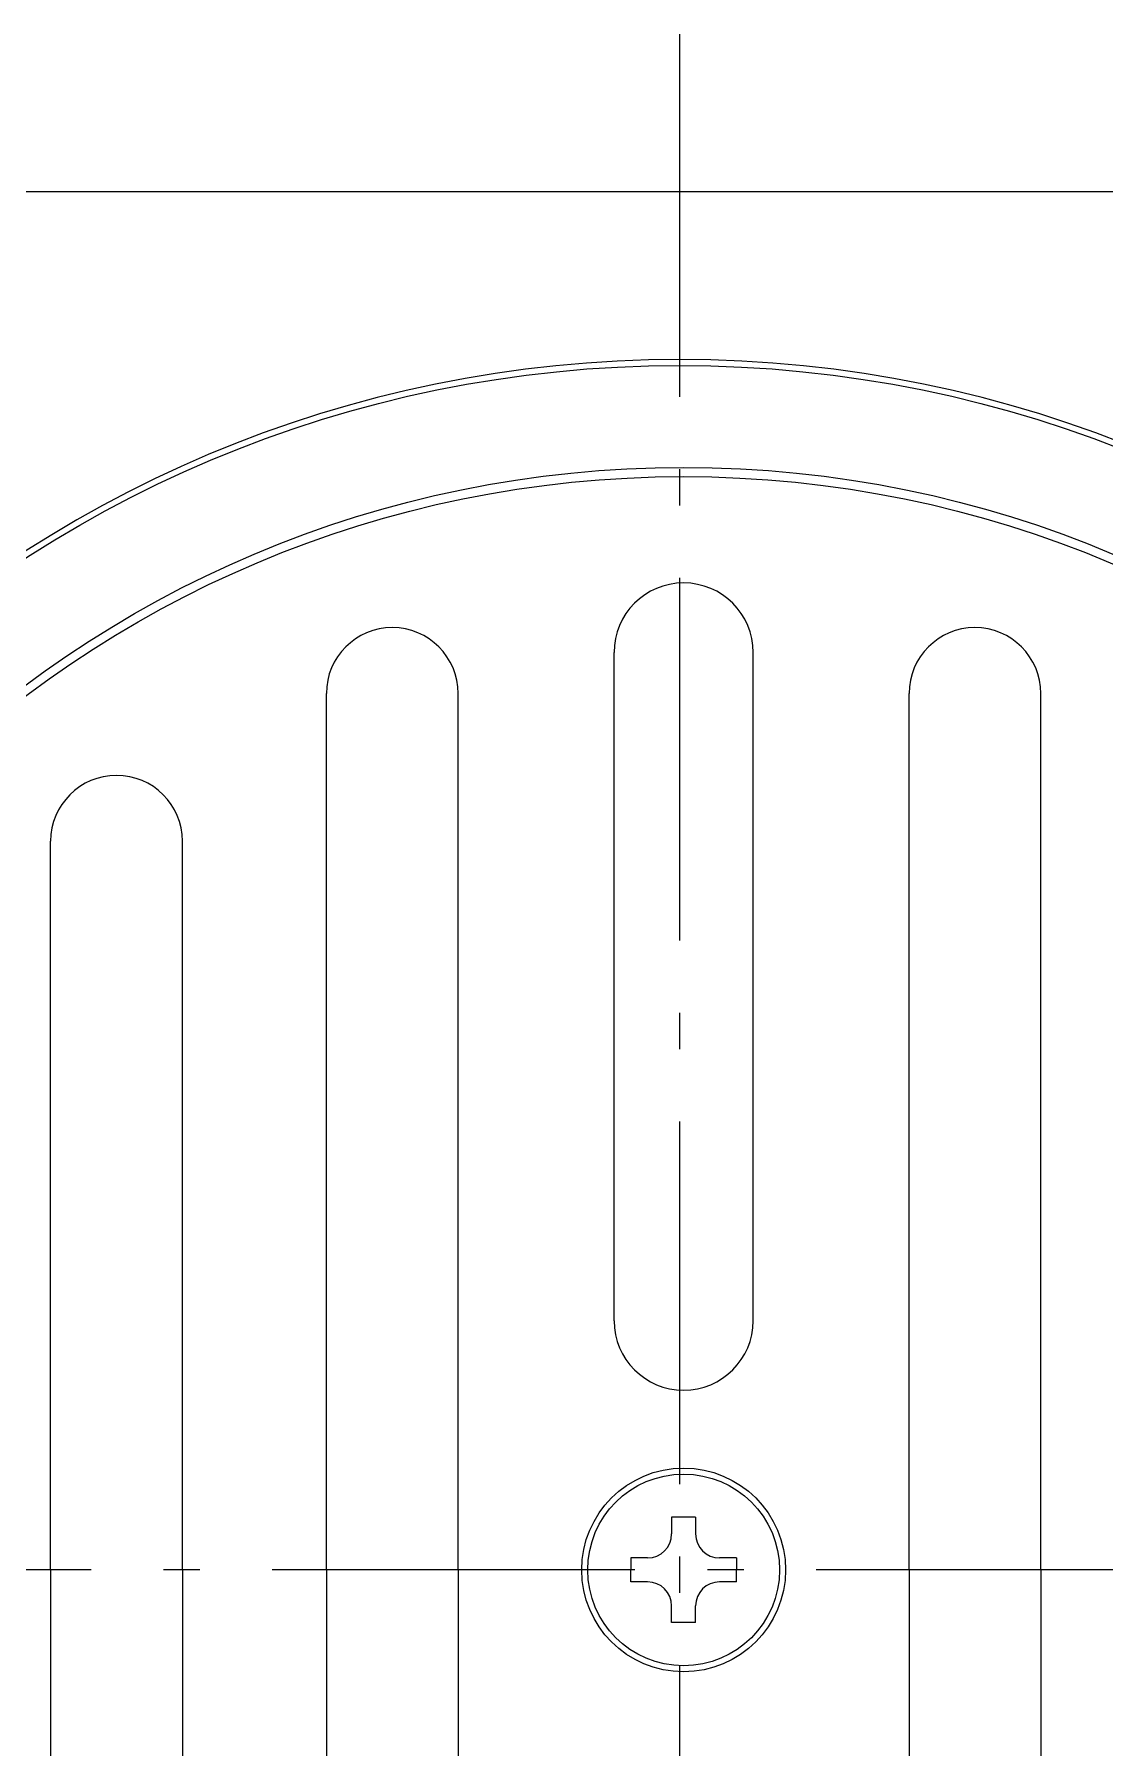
# Model space of a CAD drawing. Header units: millimetres. Extents: x 7371 to 278338, y -43753 to 35464.
# Drawn here: x 20325.2 to 20369.8, y 27915.5 to 27987 of the extents above; entities that cross this region are included whole.
import ezdxf

# ---------------------------------------------------------------- set-up
doc = ezdxf.new("R2010")
doc.units = ezdxf.units.MM
doc.header["$MEASUREMENT"] = 0
for name, pattern in [('AI-Linetype-1', [2.25, 1.5, -0.3, 0.15, -0.3]), ('AI-Linetype-2', [2.25, 1.5, -0.3, 0.15, -0.3]), ('CENTER', [50.8, 31.75, -6.35, 6.35, -6.35])]:
    doc.linetypes.add(name, pattern=pattern)
for name, color, linetype, lineweight in [('BENDA', 7, 'Continuous', 30), ('BIDANG', 7, 'Continuous', 13), ('CENTER', 9, 'CENTER', 0), ('DINDING', 1, 'Continuous', 20)]:
    doc.layers.add(name, color=color, linetype=linetype, lineweight=lineweight)

# ---------------------------------------------------------------- blocks, each defined once
blk = doc.blocks.new('block 6')
at = {"layer": 'BIDANG', "color": 7, "lineweight": 9}
blk.add_open_spline([(37.4041, 28.0655), (37.4041, 30.5854), (35.3611, 32.6283), (32.8412, 32.6283), (30.3211, 32.6283), (28.2782, 30.5854), (28.2782, 28.0655), (28.2782, 25.5454), (30.3211, 23.5024), (32.8412, 23.5024), (35.3611, 23.5024), (37.4041, 25.5454), (37.4041, 28.0655), (37.4041, 28.0655), (37.4041, 28.0655), (37.4041, 28.0655)], degree=3, knots=[0, 0, 0, 0, 1, 1, 1, 2, 2, 2, 3, 3, 3, 4, 4, 4, 5, 5, 5, 5], dxfattribs=at)
blk = doc.blocks.new('block 7')
at = {"layer": 'BIDANG', "color": 7, "lineweight": 9}
blk.add_open_spline([(37.3659, 28.0655), (37.3659, 30.569), (35.3363, 32.5985), (32.8328, 32.5985), (30.3292, 32.5985), (28.2996, 30.569), (28.2996, 28.0655), (28.2996, 25.5619), (30.3292, 23.5324), (32.8328, 23.5324), (35.3363, 23.5324), (37.3659, 25.5619), (37.3659, 28.0655), (37.3659, 28.0655), (37.3659, 28.0655), (37.3659, 28.0655)], degree=3, knots=[0, 0, 0, 0, 1, 1, 1, 2, 2, 2, 3, 3, 3, 4, 4, 4, 5, 5, 5, 5], dxfattribs=at)
blk = doc.blocks.new('block 8')
at = {"layer": 'BIDANG', "color": 7, "lineweight": 9}
blk.add_open_spline([(33.2379, 28.0655), (33.2379, 28.2846), (33.0603, 28.4622), (32.8412, 28.4622), (32.622, 28.4622), (32.4444, 28.2846), (32.4444, 28.0655), (32.4444, 27.8464), (32.622, 27.6686), (32.8412, 27.6686), (33.0603, 27.6686), (33.2379, 27.8464), (33.2379, 28.0655), (33.2379, 28.0655), (33.2379, 28.0655), (33.2379, 28.0655)], degree=3, knots=[0, 0, 0, 0, 1, 1, 1, 2, 2, 2, 3, 3, 3, 4, 4, 4, 5, 5, 5, 5], dxfattribs=at)
blk = doc.blocks.new('block 9')
at = {"layer": 'BIDANG', "color": 7, "lineweight": 9}
blk.add_lwpolyline([(33.0593, 28.1151), (32.9899, 28.1151)], dxfattribs=at)
blk = doc.blocks.new('block 10')
at = {"layer": 'BIDANG', "color": 7, "lineweight": 9}
blk.add_lwpolyline([(33.0593, 28.0159), (32.9899, 28.0159)], dxfattribs=at)
blk = doc.blocks.new('block 11')
at = {"layer": 'BIDANG', "color": 7, "lineweight": 9}
blk.add_lwpolyline([(32.8907, 27.8472), (32.8907, 27.9166)], dxfattribs=at)
blk = doc.blocks.new('block 12')
at = {"layer": 'BIDANG', "color": 7, "lineweight": 9}
blk.add_lwpolyline([(32.7916, 27.8472), (32.7916, 27.9166)], dxfattribs=at)
blk = doc.blocks.new('block 13')
at = {"layer": 'BIDANG', "color": 7, "lineweight": 9}
blk.add_lwpolyline([(32.8907, 27.8472), (32.8412, 27.8472)], dxfattribs=at)
blk = doc.blocks.new('block 14')
at = {"layer": 'BIDANG', "color": 7, "lineweight": 9}
blk.add_lwpolyline([(32.7916, 27.8472), (32.8412, 27.8472)], dxfattribs=at)
blk = doc.blocks.new('block 15')
at = {"layer": 'BIDANG', "color": 7, "lineweight": 9}
blk.add_open_spline([(32.7916, 27.9166), (32.7916, 27.9714), (32.7472, 28.0159), (32.6924, 28.0159)], degree=3, dxfattribs=at)
blk = doc.blocks.new('block 16')
at = {"layer": 'BIDANG', "color": 7, "lineweight": 9}
blk.add_open_spline([(32.6924, 28.1151), (32.7472, 28.1151), (32.7916, 28.1593), (32.7916, 28.2143)], degree=3, dxfattribs=at)
blk = doc.blocks.new('block 17')
at = {"layer": 'BIDANG', "color": 7, "lineweight": 9}
blk.add_lwpolyline([(32.623, 28.0159), (32.623, 28.1151)], dxfattribs=at)
blk = doc.blocks.new('block 18')
at = {"layer": 'BIDANG', "color": 7, "lineweight": 9}
blk.add_lwpolyline([(32.623, 28.0159), (32.6924, 28.0159)], dxfattribs=at)
blk = doc.blocks.new('block 19')
at = {"layer": 'BIDANG', "color": 7, "lineweight": 9}
blk.add_lwpolyline([(32.623, 28.1151), (32.6924, 28.1151)], dxfattribs=at)
blk = doc.blocks.new('block 20')
at = {"layer": 'BIDANG', "color": 7, "lineweight": 9}
blk.add_lwpolyline([(32.8907, 28.2143), (32.8907, 28.2837)], dxfattribs=at)
blk = doc.blocks.new('block 21')
at = {"layer": 'BIDANG', "color": 7, "lineweight": 9}
blk.add_lwpolyline([(32.8907, 28.2837), (32.8412, 28.2837)], dxfattribs=at)
blk = doc.blocks.new('block 22')
at = {"layer": 'BIDANG', "color": 7, "lineweight": 9}
blk.add_open_spline([(32.8907, 28.2143), (32.8907, 28.1593), (32.9351, 28.1151), (32.9899, 28.1151)], degree=3, dxfattribs=at)
blk = doc.blocks.new('block 23')
at = {"layer": 'BIDANG', "color": 7, "lineweight": 9}
blk.add_open_spline([(32.9899, 28.0159), (32.9351, 28.0159), (32.8907, 27.9714), (32.8907, 27.9166)], degree=3, dxfattribs=at)
blk = doc.blocks.new('block 24')
at = {"layer": 'BIDANG', "color": 7, "lineweight": 9}
blk.add_lwpolyline([(32.7916, 28.2837), (32.8412, 28.2837)], dxfattribs=at)
blk = doc.blocks.new('block 25')
at = {"layer": 'BIDANG', "color": 7, "lineweight": 9}
blk.add_lwpolyline([(32.7916, 28.2143), (32.7916, 28.2837)], dxfattribs=at)
blk = doc.blocks.new('block 26')
at = {"layer": 'BIDANG', "color": 7, "lineweight": 9}
blk.add_lwpolyline([(33.0593, 28.0159), (33.0593, 28.1151)], dxfattribs=at)
blk = doc.blocks.new('block 269')
at = {"layer": 'CENTER', "color": 7, "linetype": 'AI-Linetype-1', "lineweight": 9}
blk.add_lwpolyline([(39.1966, 28.082), (26.4859, 28.082)], dxfattribs=at)
blk = doc.blocks.new('block 270')
at = {"layer": 'CENTER', "color": 7, "linetype": 'AI-Linetype-2', "lineweight": 9}
blk.add_lwpolyline([(32.8412, 21.517), (32.8412, 34.647)], dxfattribs=at)
blk = doc.blocks.new('block 274')
at = {"layer": 'BENDA', "color": 7, "lineweight": 18}
blk.add_lwpolyline([(32.8412, 30.6841), (35.8569, 30.6841)], dxfattribs=at)
blk = doc.blocks.new('block 275')
at = {"layer": 'BENDA', "color": 7, "lineweight": 18}
blk.add_lwpolyline([(32.8412, 30.1386), (35.8569, 30.1386)], dxfattribs=at)
blk = doc.blocks.new('block 276')
at = {"layer": 'BENDA', "color": 7, "lineweight": 18}
blk.add_lwpolyline([(32.8412, 29.5434), (36.4681, 29.5434)], dxfattribs=at)
blk = doc.blocks.new('block 277')
at = {"layer": 'BENDA', "color": 7, "lineweight": 18}
blk.add_lwpolyline([(32.8412, 28.9979), (36.4681, 28.9979)], dxfattribs=at)
blk = doc.blocks.new('block 278')
at = {"layer": 'BENDA', "color": 7, "lineweight": 18}
blk.add_lwpolyline([(32.8412, 27.1329), (36.4681, 27.1329)], dxfattribs=at)
blk = doc.blocks.new('block 279')
at = {"layer": 'BENDA', "color": 7, "lineweight": 18}
blk.add_lwpolyline([(32.8412, 26.5875), (36.4681, 26.5875)], dxfattribs=at)
blk = doc.blocks.new('block 283')
at = {"layer": 'BENDA', "color": 7, "lineweight": 18}
blk.add_lwpolyline([(33.8727, 28.3531), (36.6382, 28.3531)], dxfattribs=at)
blk = doc.blocks.new('block 284')
at = {"layer": 'BENDA', "color": 7, "lineweight": 18}
blk.add_lwpolyline([(33.8727, 27.7778), (36.6382, 27.7778)], dxfattribs=at)
blk = doc.blocks.new('block 285')
at = {"layer": 'BENDA', "color": 7, "lineweight": 18}
blk.add_open_spline([(32.8412, 23.0728), (35.6078, 23.0728), (37.8506, 25.3156), (37.8506, 28.082), (37.8506, 30.8486), (35.6078, 33.0912), (32.8412, 33.0912)], degree=3, knots=[0, 0, 0, 0, 1, 1, 1, 2, 2, 2, 2], dxfattribs=at)
blk = doc.blocks.new('block 288')
at = {"layer": 'BENDA', "color": 7, "lineweight": 18}
blk.add_open_spline([(37.8258, 28.082), (37.8258, 30.8348), (35.594, 33.0664), (32.8412, 33.0664), (30.0883, 33.0664), (27.8567, 30.8348), (27.8567, 28.082), (27.8567, 25.329), (30.0883, 23.0976), (32.8412, 23.0976), (35.594, 23.0976), (37.8258, 25.329), (37.8258, 28.082), (37.8258, 28.082), (37.8258, 28.082), (37.8258, 28.082)], degree=3, knots=[0, 0, 0, 0, 1, 1, 1, 2, 2, 2, 3, 3, 3, 4, 4, 4, 5, 5, 5, 5], dxfattribs=at)
blk = doc.blocks.new('block 290')
at = {"layer": 'BENDA', "color": 7, "lineweight": 18}
blk.add_open_spline([(32.8412, 33.0912), (30.0747, 33.0912), (27.8319, 30.8486), (27.8319, 28.082), (27.8319, 25.3156), (30.0747, 23.0728), (32.8412, 23.0728)], degree=3, knots=[0, 0, 0, 0, 1, 1, 1, 2, 2, 2, 2], dxfattribs=at)
blk = doc.blocks.new('block 300')
at = {"layer": 'BENDA', "color": 7, "lineweight": 18}
blk.add_open_spline([(33.8727, 28.3531), (33.7139, 28.3531), (33.585, 28.2243), (33.585, 28.0655), (33.585, 27.9065), (33.7139, 27.7778), (33.8727, 27.7778)], degree=3, knots=[0, 0, 0, 0, 1, 1, 1, 2, 2, 2, 2], dxfattribs=at)
blk = doc.blocks.new('block 301')
at = {"layer": 'BENDA', "color": 7, "lineweight": 18}
blk.add_open_spline([(33.2627, 28.0655), (33.2627, 28.2982), (33.074, 28.487), (32.8412, 28.487), (32.6083, 28.487), (32.4196, 28.2982), (32.4196, 28.0655), (32.4196, 27.8326), (32.6083, 27.6438), (32.8412, 27.6438), (33.074, 27.6438), (33.2627, 27.8326), (33.2627, 28.0655), (33.2627, 28.0655), (33.2627, 28.0655), (33.2627, 28.0655)], degree=3, knots=[0, 0, 0, 0, 1, 1, 1, 2, 2, 2, 3, 3, 3, 4, 4, 4, 5, 5, 5, 5], dxfattribs=at)
blk = doc.blocks.new('block 308')
at = {"layer": 'BENDA', "color": 7, "lineweight": 18}
blk.add_lwpolyline([(32.8412, 26.5875), (29.2142, 26.5875)], dxfattribs=at)
blk = doc.blocks.new('block 309')
at = {"layer": 'BENDA', "color": 7, "lineweight": 18}
blk.add_lwpolyline([(32.8412, 27.1329), (29.2142, 27.1329)], dxfattribs=at)
blk = doc.blocks.new('block 312')
at = {"layer": 'BENDA', "color": 7, "lineweight": 18}
blk.add_lwpolyline([(32.8412, 28.9979), (29.2142, 28.9979)], dxfattribs=at)
blk = doc.blocks.new('block 313')
at = {"layer": 'BENDA', "color": 7, "lineweight": 18}
blk.add_lwpolyline([(32.8412, 29.5434), (29.2142, 29.5434)], dxfattribs=at)
blk = doc.blocks.new('block 314')
at = {"layer": 'BENDA', "color": 7, "lineweight": 18}
blk.add_lwpolyline([(32.8412, 30.1386), (29.8256, 30.1386)], dxfattribs=at)
blk = doc.blocks.new('block 317')
at = {"layer": 'BENDA', "color": 7, "lineweight": 18}
blk.add_lwpolyline([(32.8412, 30.6841), (29.8256, 30.6841)], dxfattribs=at)
blk = doc.blocks.new('block 323')
at = {"layer": 'BENDA', "color": 7, "lineweight": 18}
blk.add_open_spline([(35.8569, 30.1386), (36.0074, 30.1386), (36.1294, 30.2607), (36.1294, 30.4114), (36.1294, 30.562), (36.0074, 30.6841), (35.8569, 30.6841)], degree=3, knots=[0, 0, 0, 0, 1, 1, 1, 2, 2, 2, 2], dxfattribs=at)
blk = doc.blocks.new('block 324')
at = {"layer": 'BENDA', "color": 7, "lineweight": 18}
blk.add_lwpolyline([(38.5448, 22.8744), (38.5448, 33.2896)], dxfattribs=at)
blk = doc.blocks.new('block 326')
at = {"layer": 'BENDA', "color": 7, "lineweight": 18}
blk.add_open_spline([(36.6382, 27.7778), (36.7971, 27.7778), (36.9259, 27.9065), (36.9259, 28.0655), (36.9259, 28.2243), (36.7971, 28.3531), (36.6382, 28.3531)], degree=3, knots=[0, 0, 0, 0, 1, 1, 1, 2, 2, 2, 2], dxfattribs=at)
blk = doc.blocks.new('block 328')
at = {"layer": 'BENDA', "color": 7, "lineweight": 18}
blk.add_open_spline([(36.4681, 26.5875), (36.6186, 26.5875), (36.7409, 26.7095), (36.7409, 26.8604), (36.7409, 27.0109), (36.6186, 27.1329), (36.4681, 27.1329)], degree=3, knots=[0, 0, 0, 0, 1, 1, 1, 2, 2, 2, 2], dxfattribs=at)
blk = doc.blocks.new('block 329')
at = {"layer": 'BENDA', "color": 7, "lineweight": 18}
blk.add_open_spline([(36.4681, 28.9979), (36.6186, 28.9979), (36.7409, 29.12), (36.7409, 29.2706), (36.7409, 29.4213), (36.6186, 29.5434), (36.4681, 29.5434)], degree=3, knots=[0, 0, 0, 0, 1, 1, 1, 2, 2, 2, 2], dxfattribs=at)
blk = doc.blocks.new('A$Cc35b3848')
at = {"layer": 'BENDA', "xscale": 0.0403253098287471, "yscale": 0.0403253098287471, "zscale": 0.0403253098287471}
for name in ['block 324', 'block 290', 'block 288', 'block 285', 'block 317', 'block 274', 'block 323', 'block 314', 'block 275', 'block 313', 'block 276', 'block 329', 'block 312', 'block 277', 'block 301', 'block 300', 'block 283', 'block 326', 'block 284', 'block 309', 'block 278', 'block 328', 'block 308', 'block 279']:
    blk.add_blockref(name, (-1.32433, -1.13242), dxfattribs=at)
at = {"layer": 'BIDANG', "xscale": 0.0403253098287471, "yscale": 0.0403253098287471, "zscale": 0.0403253098287471}
for name in ['block 6', 'block 7', 'block 8', 'block 24', 'block 25', 'block 21', 'block 20', 'block 16', 'block 22', 'block 17', 'block 19', 'block 9', 'block 26', 'block 18', 'block 15', 'block 23', 'block 10', 'block 12', 'block 11', 'block 14', 'block 13']:
    blk.add_blockref(name, (-1.32433, -1.13242), dxfattribs=at)
at = {"layer": 'CENTER', "xscale": 0.0403253098287471, "yscale": 0.0403253098287471, "zscale": 0.0403253098287471}
for name in ['block 270', 'block 269']:
    blk.add_blockref(name, (-1.32433, -1.13242), dxfattribs=at)

msp = doc.modelspace()

# ---------------------------------------------------------------- block references
at = {"layer": 'DINDING', "xscale": 249.8249897411127, "yscale": 249.8249897411127, "zscale": 249.8249897411127, "rotation": 90}
msp.add_blockref('A$Cc35b3848', (20352.046, 27922.941), dxfattribs=at)

doc.saveas('drawing.dxf')
